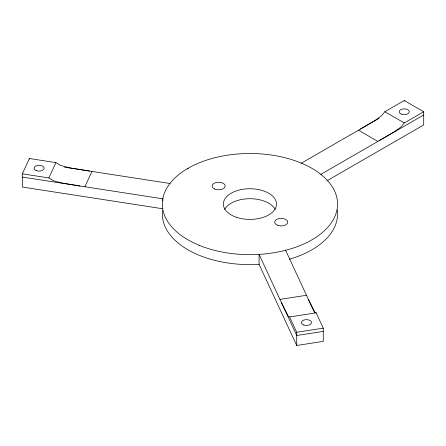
<?xml version="1.0" encoding="UTF-8"?>
<svg xmlns="http://www.w3.org/2000/svg" width="446" height="446" viewBox="0 0 446 446"><rect width="100%" height="100%" fill="white"/><g stroke="black" fill="none" stroke-linecap="round" stroke-linejoin="round"><path stroke-width="0.67" d="M162.812 208.778L22.3 187.041L22.3 173.834L29.408 158.514L55.945 162.617L59.619 164.881A14.646 11.551 24.9 0 0 61.213 165.622L69.604 167.802L89.417 171.035M22.3 173.834L48.837 177.937L55.945 162.617M84.863 186.751L91.976 171.431M326.851 180.859L423.7 124.947L423.7 111.74L404.271 100.523L384.848 111.74L382.161 114.984A14.646 8.457 -60 0 1 380.99 116.15L374.852 120.576L360.346 129.123M423.7 111.74L404.271 122.951L401.584 126.201A14.646 8.457 -60 0 1 400.419 127.366L394.275 131.793L379.775 140.339M378.966 118.374L301.412 163.147L301.412 163.771M320.836 174.364L423.7 114.979M279.954 299.389L306.491 295.28M281.287 302.26L288.2 316.091A14.646 3.094 81.2 0 0 288.623 316.521L289.61 316.95L316.147 312.841L323.255 328.161L323.255 341.374L296.718 345.477L259.07 264.355L259.07 254.387L296.718 335.509L323.255 331.406M289.61 316.95L296.718 332.27L323.255 328.161M64.475 167.178L169.92 183.49M22.3 177.073L162.812 198.81L162.812 200.806M79.89 185.982L61.325 182.893L54.105 180.942A14.646 11.551 24.9 0 1 52.505 180.201L48.837 177.937M316.147 312.841L315.16 312.417A14.646 3.094 81.2 0 1 314.731 311.988L308.437 299.467M384.848 111.74L404.271 122.951M358.473 130.204L377.901 141.421M285.607 250.278L314.586 312.718M404.271 100.523L404.271 101.03M296.718 332.27L296.718 345.477M187.995 168.315L187.995 168.939M29.408 158.514L29.408 159.021M337.254 209.904A87.606 50.582 0 0 1 289.398 259.21M259.07 264.355A87.606 50.582 0 0 1 162.545 210.54M224.639 209.397A26.559 15.331 0 0 1 249.944 198.715A26.559 15.331 0 0 1 275.249 209.397M199.54 245.451A87.606 50.582 0 0 0 337.198 208.6A87.606 50.582 0 0 0 213.093 158.191A87.606 50.582 0 0 0 199.54 245.451M36.271 170.623A5.034 2.91 0 0 0 44.143 168.454A5.034 2.91 0 0 0 36.957 165.6A5.034 2.91 0 0 0 36.271 170.623M303.837 325.05A5.034 2.91 0 0 0 311.47 322.603A5.034 2.91 0 0 0 303.988 320.011A5.034 2.91 0 0 0 303.837 325.05M401.316 114.092A5.034 2.91 0 0 0 409.283 112.041A5.034 2.91 0 0 0 402.22 109.08A5.034 2.91 0 0 0 401.316 114.092M236.664 217.358A26.559 15.331 0 0 0 276.498 204.078A26.559 15.331 0 0 0 236.664 190.799A26.559 15.331 0 0 0 236.664 217.358M214.794 189.076A6.562 3.791 0 0 0 225.174 186.4A6.562 3.791 0 0 0 215.97 182.548A6.562 3.791 0 0 0 214.794 189.076M277.958 225.431A6.562 3.791 0 0 0 287.804 222.147A6.562 3.791 0 0 0 277.958 218.869A6.562 3.791 0 0 0 277.958 225.431"/></g></svg>
